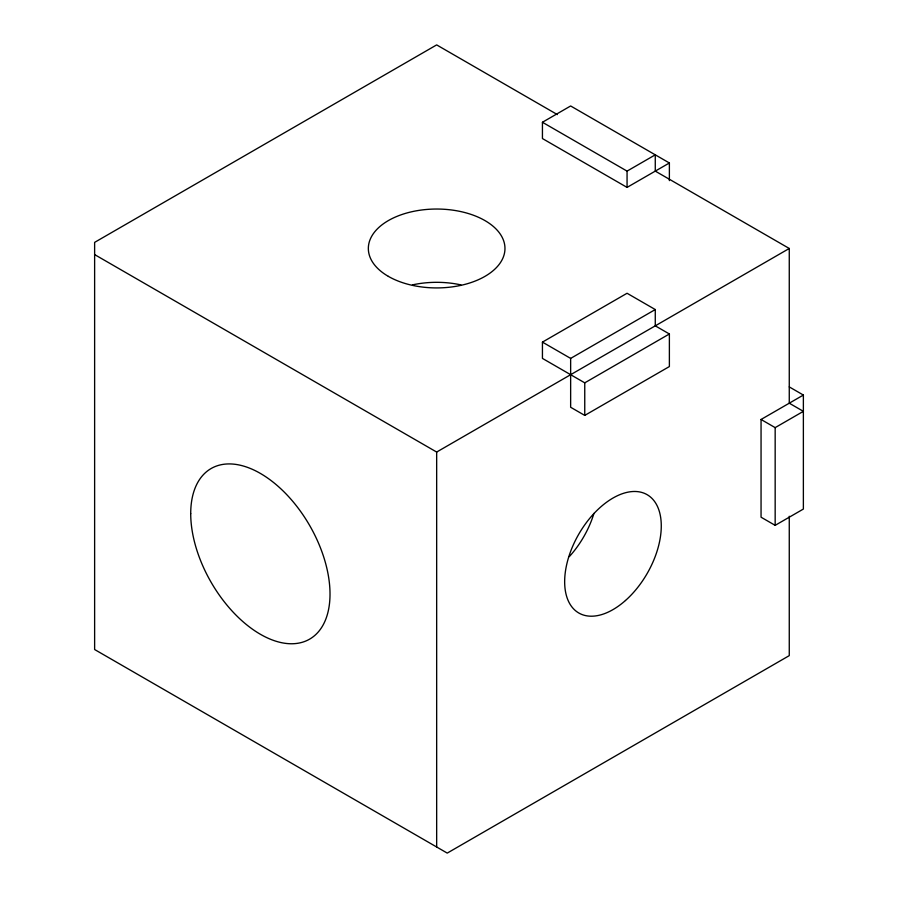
<?xml version="1.0" encoding="UTF-8"?>
<svg xmlns="http://www.w3.org/2000/svg" width="898" height="898" viewBox="0 0 898 898"><rect width="100%" height="100%" fill="white"/><g stroke="black" fill="none" stroke-linecap="round" stroke-linejoin="round"><path stroke-width="1.35" d="M669.38 162.976L627.062 187.401L542.437 138.55L542.437 122.263L570.645 105.975L669.38 162.976L669.38 180.621M542.437 122.263L627.062 171.114L655.271 154.826L655.271 171.114L789.263 248.477L789.263 403.191L803.373 411.34L775.165 427.628L761.055 419.478L761.055 517.203L775.165 525.341L803.373 509.054L803.373 395.053L789.263 386.903M669.38 333.977L584.755 382.84L542.437 358.403L542.437 342.116L627.062 293.264L655.271 309.552L655.271 325.839L669.38 333.977L669.38 366.552L584.755 415.404L570.645 407.265L570.645 358.403L655.271 309.552M94.627 254.583L436.664 452.053L789.263 248.477M761.055 419.478L803.373 395.053M557.366 114.596L436.664 44.9L94.627 242.37L94.627 649.523L447.238 853.1L789.263 655.63L789.263 516.249M542.437 342.116L570.645 358.403M775.165 427.628L775.165 525.341M627.062 171.114L627.062 187.401M584.755 382.84L584.755 415.404M436.664 452.053L436.664 846.994M593.937 513.409A68.315 39.445 -60 0 1 569.321 556.614M412.44 284.879A68.315 39.445 0 0 1 460.876 284.879M625.468 600.504A68.315 39.445 -60 0 0 647.121 494.675A68.315 39.445 -60 0 0 566.301 566.346A68.315 39.445 -60 0 0 625.468 600.504M388.351 276.371A68.315 39.445 0 0 0 502.644 258.68A68.315 39.445 0 0 0 418.973 210.379A68.315 39.445 0 0 0 388.351 276.371M190.713 513.634A98.499 56.866 60 0 0 295.184 643.597A98.499 56.866 60 0 0 295.184 504.294A98.499 56.866 60 0 0 190.713 513.634"/></g></svg>
